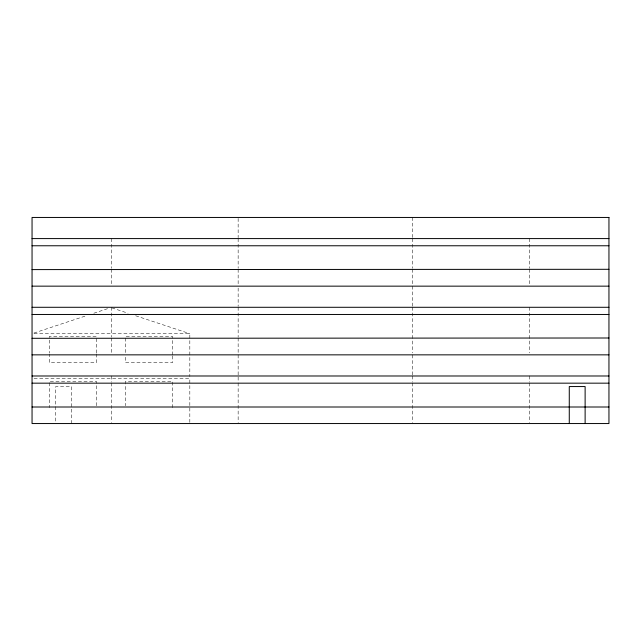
<?xml version="1.0" encoding="UTF-8"?>
<svg xmlns="http://www.w3.org/2000/svg" width="641" height="641" viewBox="0 0 641 641"><rect width="100%" height="100%" fill="white"/><g stroke="black" fill="none" stroke-linecap="round" stroke-linejoin="round"><path stroke-width="0.48" stroke-dasharray="3.21 2.4" d="M33.949 333.056L86.223 315.749M93.826 313.233L108.089 308.513M34.045 333.689L189.824 333.689L189.824 376.62M34.045 378.623L189.824 378.623L189.824 423.549M111.887 307.88L128.048 313.233M135.644 315.749L189.824 333.689M529.658 238.588L529.658 268.315M529.658 269.308L529.658 285.157M529.658 307.287L529.658 352.87M529.658 375.987L529.658 381.932M529.658 382.925L529.658 422.555M412.54 217.451L412.54 237.627M412.54 238.588L412.54 268.315M412.54 269.308L412.54 285.157M412.54 286.15L412.54 306.326M412.54 307.287L412.54 352.87M412.54 354.85L412.54 375.025M412.54 375.987L412.54 381.932M412.54 382.925L412.54 422.555M238.148 218.413L238.148 237.627M238.148 238.588L238.148 268.315M238.148 269.308L238.148 285.157M238.148 288.073L238.148 306.326M238.148 307.287L238.148 337.014M238.148 338.007L238.148 352.87M238.148 354.85L238.148 375.025M238.148 376.98L238.148 381.932M238.148 382.925L238.148 422.555M172.485 354.93L172.485 336.333L125.548 336.333L125.548 354.93M172.485 355.907L172.485 362.758L125.548 362.758L125.548 355.907M172.485 407.692L172.485 381.259L125.548 381.259L125.548 405.737M111.342 238.588L111.342 268.315M111.342 269.308L111.342 285.157M111.342 307.287L111.342 337.014M111.342 338.007L111.342 352.87M111.342 375.987L111.342 381.932M111.342 382.925L111.342 422.555M96.326 352.975L96.326 336.333L49.389 336.333L49.389 352.975M96.326 353.952L96.326 362.758L49.389 362.758L49.389 353.952M96.326 405.737L96.326 381.259L49.389 381.259L49.389 407.692M71.576 423.549L71.576 386.555L55.719 386.555L55.719 422.547"/><path stroke-width="0.96" d="M32.05 238.588L608.95 238.588M32.05 245.767L608.95 245.767M32.05 269.597L608.95 269.3M32.05 286.15L608.95 286.15M32.05 307.287L608.95 307.287M32.05 314.467L608.95 314.467M32.05 338.304L608.95 337.999M32.05 354.85L608.95 354.85M32.05 375.987L608.95 375.987M32.05 383.166L608.95 383.166M32.05 407.003L608.95 407.003M585.121 423.549L585.121 386.555L569.272 386.555L569.272 423.549M608.95 217.451L32.05 217.451L32.05 423.549L608.95 423.549L608.95 217.451"/></g></svg>
